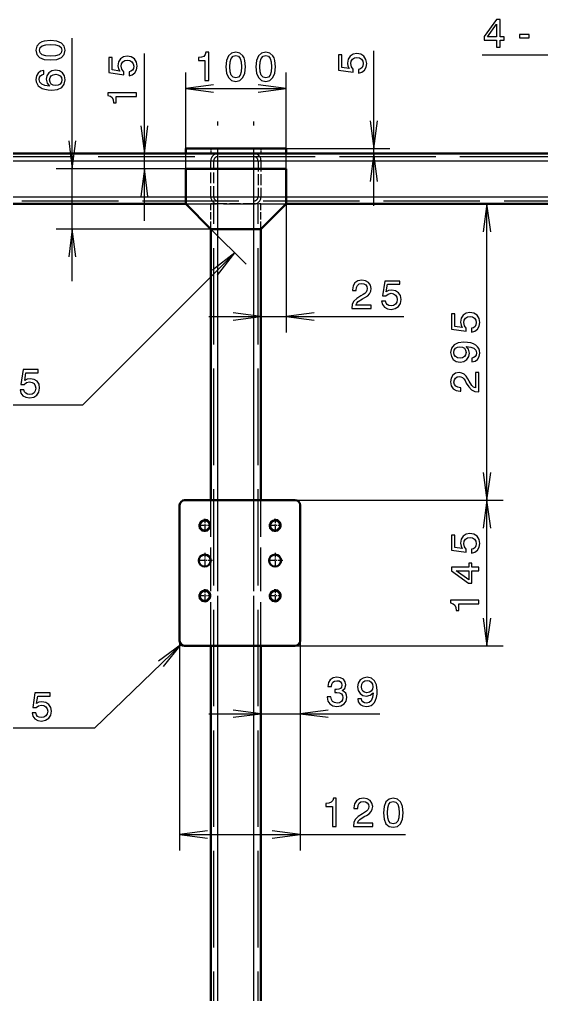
# Model space of a CAD drawing. Extents: x 0 to 1189, y 0 to 841.
# Drawn here: x 630 to 694.9, y 598.6 to 719.9 of the extents above; entities that cross this region are included whole.
import ezdxf

# ---------------------------------------------------------------- set-up
doc = ezdxf.new("R2010")
doc.units = 0
doc.linetypes.add('DASHDOT', pattern=[18.5, 12, -3, 0.5, -3])
doc.linetypes.add('DASHED', pattern=[15, 12, -3])

msp = doc.modelspace()

# ---------------------------------------------------------------- linework, layer by layer
at = {"color": 7, "lineweight": 25}
for p, q in [((636.56, 687.34), (636.56, 717.6)), ((645.53, 694.84), (645.53, 715.68)), ((674.09, 696.72), (674.09, 716)), ((708.15, 715.48), (687.55, 715.48)), ((650.67, 701.34), (650.67, 713.31)), ((663.17, 701.34), (663.17, 713.31)), ((650.67, 711.31), (663.17, 711.31)), ((663.17, 703.84), (676.09, 703.84)), ((602.54, 702.34), (715.04, 702.34)), ((650.67, 701.34), (634.56, 701.34)), ((650.67, 701.34), (643.53, 701.34)), ((602.54, 697.84), (650.67, 697.84)), ((663.17, 697.84), (715.04, 697.84)), ((663.17, 696.97), (663.17, 680.95)), ((688.16, 660.09), (688.16, 696.97)), ((653.79, 693.84), (634.56, 693.84)), ((653.79, 693.84), (658.19, 689.45)), ((654.67, 660.09), (654.67, 693.84)), ((659.17, 660.09), (659.17, 693.84)), ((656.77, 690.86), (637.83, 671.92)), ((653.54, 682.95), (677.82, 682.95)), ((637.83, 671.92), (613.8, 671.92)), ((664.29, 660.09), (690.16, 660.09)), ((664.29, 660.09), (690.16, 660.09)), ((688.16, 641.97), (688.16, 660.09)), ((650.09, 642.16), (639.31, 631.73)), ((649.92, 642.59), (649.92, 616.51)), ((654.67, 577.59), (654.67, 641.97)), ((659.17, 577.59), (659.17, 641.97)), ((664.29, 641.97), (690.16, 641.97)), ((664.92, 642.59), (664.92, 631.54)), ((664.92, 642.59), (664.92, 616.51)), ((653.54, 633.54), (674.81, 633.54)), ((639.31, 631.73), (618.72, 631.73)), ((649.92, 618.51), (678.02, 618.51))]:
    msp.add_line(p, q, dxfattribs=at)
at = {"color": 7, "linetype": 'DASHDOT', "lineweight": 25}
for p, q in [((654.67, 562.22), (654.67, 709.22)), ((659.17, 562.22), (659.17, 709.22)), ((132.92, 702.34), (810.92, 702.34)), ((139.37, 697.84), (804.47, 697.84))]:
    msp.add_line(p, q, dxfattribs=at)
at = {"color": 7, "lineweight": 50}
for p, q in [((650.67, 703.84), (650.67, 703.22)), ((663.17, 703.84), (650.67, 703.84)), ((663.17, 703.84), (663.17, 703.22)), ((602.54, 703.22), (715.04, 703.22)), ((663.17, 703.22), (650.67, 703.22)), ((663.17, 701.34), (650.67, 701.34)), ((650.67, 701.34), (650.67, 696.97)), ((663.17, 696.97), (663.17, 701.34)), ((602.54, 696.97), (650.67, 696.97)), ((650.67, 696.97), (653.79, 693.84)), ((660.04, 693.84), (663.17, 696.97)), ((663.17, 696.97), (715.04, 696.97)), ((653.79, 660.09), (653.79, 693.84)), ((653.79, 693.84), (660.04, 693.84)), ((660.04, 660.09), (660.04, 693.84)), ((664.29, 660.09), (650.54, 660.09)), ((649.92, 659.47), (649.92, 642.59)), ((664.92, 642.59), (664.92, 659.47)), ((650.54, 641.97), (664.29, 641.97)), ((653.79, 577.59), (653.79, 641.97)), ((660.04, 577.59), (660.04, 641.97))]:
    msp.add_line(p, q, dxfattribs=at)
at = {"color": 7, "linetype": 'DASHED', "lineweight": 25, "ltscale": 0.015625}
for p, q in [((653.79, 703.84), (653.79, 703.22)), ((653.79, 703.84), (653.79, 703.22)), ((660.04, 703.84), (660.04, 703.22)), ((660.04, 703.84), (660.04, 703.22))]:
    msp.add_line(p, q, dxfattribs=at)
at = {"color": 7, "linetype": 'DASHED', "lineweight": 25}
for p, q in [((189.79, 702.84), (754.04, 702.84)), ((190.29, 702.34), (753.54, 702.34)), ((190.29, 702.34), (753.54, 702.34)), ((190.29, 702.34), (753.54, 702.34)), ((194.79, 697.84), (749.04, 697.84)), ((194.79, 697.84), (749.04, 697.84)), ((194.79, 697.84), (749.04, 697.84)), ((195.29, 697.34), (748.54, 697.34)), ((654.17, 574.47), (654.17, 696.97)), ((654.67, 574.47), (654.67, 696.97)), ((654.67, 574.47), (654.67, 696.97)), ((654.67, 574.47), (654.67, 696.97)), ((659.17, 574.47), (659.17, 696.97)), ((659.17, 574.47), (659.17, 696.97)), ((659.17, 574.47), (659.17, 696.97)), ((659.67, 574.47), (659.67, 696.97))]:
    msp.add_line(p, q, dxfattribs=at)
at = {"color": 7, "linetype": 'DASHED', "lineweight": 25, "ltscale": 0.1125}
for p, q in [((653.79, 697.84), (653.79, 702.34)), ((654.17, 697.84), (654.17, 702.34)), ((659.67, 702.34), (659.67, 697.84)), ((660.04, 702.34), (660.04, 697.84)), ((659.17, 696.97), (654.67, 696.97))]:
    msp.add_line(p, q, dxfattribs=at)
at = {"color": 7, "linetype": 'DASHED', "lineweight": 25, "ltscale": 0.3125}
for p, q in [((650.67, 697.84), (663.17, 697.84)), ((650.67, 696.97), (663.17, 696.97))]:
    msp.add_line(p, q, dxfattribs=at)
at = {"color": 7, "linetype": 'DASHED', "lineweight": 25, "ltscale": 0.078125}
for p, q in [((653.79, 693.84), (653.79, 696.97)), ((654.67, 693.84), (654.67, 696.97)), ((659.17, 693.84), (659.17, 696.97)), ((660.04, 693.84), (660.04, 696.97))]:
    msp.add_line(p, q, dxfattribs=at)
at = {"color": 7, "linetype": 'DASHED', "lineweight": 25, "ltscale": 0.021875}
for p, q in [((654.67, 696.97), (653.79, 696.97)), ((660.04, 696.97), (659.17, 696.97))]:
    msp.add_line(p, q, dxfattribs=at)
at = {"color": 7, "linetype": 'DASHED', "lineweight": 25, "ltscale": 0.453125}
for p, q in [((653.79, 641.97), (653.79, 660.09)), ((654.67, 641.97), (654.67, 660.09)), ((659.17, 641.97), (659.17, 660.09)), ((660.04, 641.97), (660.04, 660.09))]:
    msp.add_line(p, q, dxfattribs=at)
at = {"color": 7, "linetype": 'DASHDOT', "lineweight": 25, "ltscale": 0.041055}
for p, q in [((653.04, 657.79), (653.04, 656.15)), ((661.79, 657.79), (661.79, 656.15)), ((653.86, 656.97), (652.22, 656.97)), ((662.61, 656.97), (660.97, 656.97)), ((653.04, 649.04), (653.04, 647.4)), ((661.79, 649.04), (661.79, 647.4)), ((653.86, 648.22), (652.22, 648.22)), ((662.61, 648.22), (660.97, 648.22))]:
    msp.add_line(p, q, dxfattribs=at)
at = {"color": 7, "linetype": 'DASHDOT', "lineweight": 25, "ltscale": 0.04875}
for p, q in [((654.02, 652.59), (652.07, 652.59)), ((653.04, 653.57), (653.04, 651.62)), ((662.77, 652.59), (660.82, 652.59)), ((661.79, 653.57), (661.79, 651.62))]:
    msp.add_line(p, q, dxfattribs=at)
at = {"color": 7, "lineweight": 25}
for points in [[(689.35, 716.48), (689.8, 716.48), (689.8, 717.35), (690.3, 717.35), (690.3, 717.75), (689.8, 717.75), (689.8, 719.9), (689.34, 719.9), (687.81, 717.79), (687.81, 717.35), (689.35, 717.35)], [(688.23, 717.75), (689.35, 719.32), (689.35, 717.75)], [(633.86, 714.87), (634.65, 714.94), (635.21, 715.18), (635.55, 715.56), (635.67, 716.08), (635.55, 716.6), (635.21, 716.98), (634.65, 717.21), (633.86, 717.29), (633.07, 717.21), (632.76, 717.12), (632.5, 716.98), (632.16, 716.6), (632.04, 716.08), (632.16, 715.56), (632.5, 715.18), (633.07, 714.94)], [(692.2, 717.63), (693.42, 717.63), (693.42, 718.03), (692.2, 718.03)], [(633.86, 715.35), (633.25, 715.39), (632.81, 715.52), (632.55, 715.74), (632.46, 716.08), (632.55, 716.41), (632.81, 716.64), (633.25, 716.77), (633.86, 716.81), (634.47, 716.77), (634.91, 716.64), (635.17, 716.41), (635.25, 716.08), (635.17, 715.74), (634.91, 715.52), (634.47, 715.39)], [(653.07, 712.31), (653.53, 712.31), (653.53, 715.84), (653.18, 715.84), (653.09, 715.53), (652.91, 715.32), (652.63, 715.2), (652.25, 715.16), (652.25, 714.8), (653.07, 714.8)], [(655.68, 714.02), (655.75, 713.23), (655.99, 712.67), (656.37, 712.32), (656.89, 712.21), (657.41, 712.32), (657.79, 712.67), (658.02, 713.23), (658.1, 714.02), (658.02, 714.81), (657.93, 715.12), (657.79, 715.38), (657.41, 715.72), (656.89, 715.84), (656.37, 715.72), (655.99, 715.37), (655.75, 714.81)], [(659.41, 714.02), (659.49, 713.23), (659.73, 712.67), (660.11, 712.32), (660.63, 712.21), (661.15, 712.32), (661.53, 712.67), (661.76, 713.23), (661.84, 714.02), (661.76, 714.81), (661.66, 715.12), (661.53, 715.38), (661.15, 715.72), (660.63, 715.84), (660.11, 715.72), (659.73, 715.37), (659.49, 714.81)], [(672.18, 713.24), (672.59, 713.35), (672.91, 713.59), (673.12, 713.96), (673.19, 714.42), (673.1, 714.93), (672.85, 715.33), (672.46, 715.58), (671.96, 715.68), (671.49, 715.59), (671.12, 715.35), (670.88, 714.97), (670.8, 714.48), (670.86, 714.1), (671.02, 713.81), (670.08, 713.95), (670.08, 715.49), (669.67, 715.49), (669.67, 713.61), (671.52, 713.34), (671.52, 713.74), (671.29, 714.03), (671.2, 714.41), (671.26, 714.73), (671.42, 714.98), (671.66, 715.13), (671.98, 715.19), (672.3, 715.13), (672.55, 714.97), (672.7, 714.72), (672.76, 714.41), (672.72, 714.14), (672.61, 713.93), (672.43, 713.78), (672.18, 713.7)], [(643.62, 712.91), (644.03, 713.02), (644.35, 713.27), (644.55, 713.63), (644.63, 714.1), (644.54, 714.61), (644.29, 715), (643.9, 715.26), (643.39, 715.35), (642.92, 715.27), (642.56, 715.02), (642.32, 714.65), (642.23, 714.16), (642.29, 713.78), (642.46, 713.49), (641.52, 713.63), (641.52, 715.16), (641.1, 715.16), (641.1, 713.29), (642.96, 713.01), (642.96, 713.41), (642.72, 713.71), (642.64, 714.08), (642.69, 714.4), (642.85, 714.65), (643.1, 714.81), (643.42, 714.86), (643.74, 714.81), (643.98, 714.65), (644.14, 714.4), (644.2, 714.08), (644.16, 713.81), (644.04, 713.61), (643.86, 713.46), (643.62, 713.38)], [(656.16, 714.02), (656.2, 714.63), (656.33, 715.07), (656.56, 715.33), (656.89, 715.42), (657.23, 715.33), (657.45, 715.07), (657.58, 714.63), (657.62, 714.02), (657.58, 713.41), (657.45, 712.97), (657.23, 712.71), (656.89, 712.63), (656.56, 712.71), (656.33, 712.97), (656.2, 713.41)], [(659.9, 714.02), (659.94, 714.63), (660.06, 715.07), (660.29, 715.33), (660.63, 715.42), (660.96, 715.33), (661.19, 715.07), (661.32, 714.63), (661.36, 714.02), (661.32, 713.41), (661.19, 712.97), (660.96, 712.71), (660.63, 712.63), (660.29, 712.71), (660.06, 712.97), (659.94, 713.41)], [(633.01, 713.56), (632.6, 713.46), (632.3, 713.24), (632.11, 712.9), (632.04, 712.45), (632.08, 712.15), (632.17, 711.9), (632.33, 711.67), (632.55, 711.48), (632.83, 711.33), (633.16, 711.22), (633.56, 711.15), (634.01, 711.13), (634.73, 711.21), (635.25, 711.45), (635.56, 711.85), (635.67, 712.4), (635.58, 712.89), (635.34, 713.26), (634.96, 713.5), (634.49, 713.59), (634.01, 713.5), (633.64, 713.27), (633.41, 712.91), (633.33, 712.47), (633.43, 711.99), (633.72, 711.63), (633.16, 711.71), (632.77, 711.87), (632.53, 712.11), (632.45, 712.46), (632.49, 712.71), (632.59, 712.9), (632.77, 713.03), (633.01, 713.09)], [(634.5, 713.1), (634.81, 713.04), (635.06, 712.9), (635.22, 712.67), (635.27, 712.39), (635.22, 712.09), (635.06, 711.87), (634.82, 711.72), (634.5, 711.68), (634.19, 711.73), (633.95, 711.87), (633.8, 712.1), (633.74, 712.41), (633.8, 712.68), (633.95, 712.9), (634.18, 713.04)], [(644.53, 710.33), (644.53, 710.79), (641, 710.79), (641, 710.45), (641.31, 710.36), (641.52, 710.18), (641.64, 709.9), (641.68, 709.52), (642.04, 709.52), (642.04, 710.33)], [(671.34, 683.95), (673.74, 683.95), (673.74, 684.38), (671.84, 684.38), (671.95, 684.62), (672.13, 684.81), (672.69, 685.17), (672.98, 685.32), (673.32, 685.54), (673.55, 685.79), (673.69, 686.09), (673.74, 686.43), (673.66, 686.85), (673.42, 687.18), (673.05, 687.39), (672.59, 687.47), (672.1, 687.38), (671.73, 687.15), (671.5, 686.77), (671.42, 686.27), (671.42, 686.2), (671.87, 686.2), (671.87, 686.24), (671.92, 686.58), (672.06, 686.83), (672.27, 687), (672.56, 687.05), (672.85, 687), (673.07, 686.88), (673.21, 686.68), (673.26, 686.43), (673.23, 686.2), (673.13, 686), (672.97, 685.83), (672.75, 685.68), (672.45, 685.52), (671.96, 685.21), (671.61, 684.87), (671.4, 684.47), (671.34, 683.96)], [(675.05, 684.86), (675.16, 684.44), (675.41, 684.12), (675.77, 683.92), (676.24, 683.84), (676.75, 683.94), (677.14, 684.18), (677.4, 684.58), (677.49, 685.08), (677.41, 685.55), (677.16, 685.92), (676.79, 686.15), (676.3, 686.24), (675.92, 686.18), (675.63, 686.01), (675.77, 686.96), (677.3, 686.96), (677.3, 687.37), (675.43, 687.37), (675.15, 685.51), (675.56, 685.51), (675.85, 685.75), (676.22, 685.84), (676.54, 685.78), (676.79, 685.62), (676.95, 685.37), (677, 685.05), (676.95, 684.74), (676.79, 684.49), (676.54, 684.33), (676.22, 684.28), (675.95, 684.31), (675.75, 684.43), (675.6, 684.61), (675.52, 684.86)], [(686.25, 681.02), (686.66, 681.13), (686.98, 681.38), (687.19, 681.74), (687.26, 682.2), (687.17, 682.71), (686.92, 683.11), (686.53, 683.36), (686.03, 683.46), (685.56, 683.37), (685.19, 683.13), (684.95, 682.75), (684.87, 682.26), (684.93, 681.88), (685.09, 681.59), (684.15, 681.73), (684.15, 683.27), (683.74, 683.27), (683.74, 681.4), (685.59, 681.12), (685.59, 681.52), (685.36, 681.81), (685.27, 682.19), (685.33, 682.51), (685.49, 682.76), (685.73, 682.91), (686.05, 682.97), (686.37, 682.91), (686.62, 682.75), (686.77, 682.5), (686.83, 682.19), (686.79, 681.92), (686.68, 681.71), (686.5, 681.56), (686.25, 681.49)], [(686.29, 677.32), (686.69, 677.4), (687, 677.61), (687.19, 677.96), (687.26, 678.41), (687.23, 678.71), (687.14, 678.98), (686.98, 679.2), (686.76, 679.39), (686.48, 679.55), (686.14, 679.66), (685.74, 679.72), (685.29, 679.75), (684.58, 679.66), (684.06, 679.41), (683.75, 679.02), (683.64, 678.48), (683.73, 677.99), (683.97, 677.61), (684.34, 677.37), (684.81, 677.29), (685.3, 677.37), (685.66, 677.61), (685.9, 677.96), (685.97, 678.41), (685.88, 678.88), (685.58, 679.24), (686.14, 679.16), (686.54, 679), (686.78, 678.75), (686.85, 678.42), (686.82, 678.15), (686.71, 677.96), (686.53, 677.84), (686.29, 677.79)], [(684.81, 677.78), (684.49, 677.83), (684.25, 677.97), (684.09, 678.19), (684.03, 678.48), (684.09, 678.78), (684.25, 679.01), (684.49, 679.15), (684.8, 679.2), (685.12, 679.15), (685.36, 679.01), (685.5, 678.77), (685.55, 678.47), (685.5, 678.19), (685.36, 677.97), (685.12, 677.83)], [(630.06, 673.84), (630.17, 673.42), (630.42, 673.1), (630.79, 672.9), (631.25, 672.82), (631.76, 672.91), (632.16, 673.16), (632.41, 673.55), (632.5, 674.06), (632.42, 674.53), (632.18, 674.9), (631.8, 675.13), (631.31, 675.22), (630.93, 675.16), (630.64, 674.99), (630.78, 675.94), (632.31, 675.94), (632.31, 676.35), (630.44, 676.35), (630.16, 674.49), (630.57, 674.49), (630.86, 674.73), (631.23, 674.82), (631.56, 674.76), (631.8, 674.6), (631.96, 674.35), (632.02, 674.03), (631.96, 673.72), (631.8, 673.47), (631.55, 673.31), (631.23, 673.26), (630.97, 673.29), (630.76, 673.41), (630.61, 673.59), (630.53, 673.84)], [(687.16, 673.57), (687.16, 675.97), (686.73, 675.97), (686.73, 674.07), (686.49, 674.18), (686.29, 674.36), (685.94, 674.92), (685.78, 675.21), (685.57, 675.55), (685.32, 675.78), (685.02, 675.92), (684.68, 675.97), (684.26, 675.89), (683.92, 675.65), (683.71, 675.29), (683.64, 674.82), (683.72, 674.33), (683.96, 673.96), (684.34, 673.73), (684.84, 673.65), (684.91, 673.65), (684.91, 674.1), (684.87, 674.1), (684.52, 674.15), (684.27, 674.29), (684.11, 674.5), (684.05, 674.79), (684.11, 675.08), (684.23, 675.3), (684.43, 675.44), (684.68, 675.49), (684.91, 675.46), (685.1, 675.36), (685.28, 675.2), (685.43, 674.98), (685.59, 674.68), (685.9, 674.19), (686.23, 673.84), (686.64, 673.63), (687.15, 673.57)], [(686.25, 653.52), (686.66, 653.63), (686.98, 653.88), (687.19, 654.24), (687.26, 654.7), (687.17, 655.21), (686.92, 655.61), (686.53, 655.86), (686.03, 655.96), (685.56, 655.87), (685.19, 655.63), (684.95, 655.25), (684.87, 654.76), (684.93, 654.38), (685.09, 654.09), (684.15, 654.23), (684.15, 655.77), (683.74, 655.77), (683.74, 653.9), (685.59, 653.62), (685.59, 654.02), (685.36, 654.31), (685.27, 654.69), (685.33, 655.01), (685.49, 655.26), (685.73, 655.41), (686.05, 655.47), (686.37, 655.41), (686.62, 655.25), (686.77, 655), (686.83, 654.69), (686.79, 654.42), (686.68, 654.21), (686.5, 654.06), (686.25, 653.99)], [(687.16, 651.31), (687.16, 651.76), (686.29, 651.76), (686.29, 652.26), (685.89, 652.26), (685.89, 651.76), (683.74, 651.76), (683.74, 651.3), (685.85, 649.77), (686.29, 649.77), (686.29, 651.31)], [(685.89, 650.19), (684.32, 651.31), (685.89, 651.31)], [(687.16, 647.21), (687.16, 647.66), (683.64, 647.66), (683.64, 647.32), (683.94, 647.23), (684.15, 647.05), (684.27, 646.77), (684.31, 646.39), (684.67, 646.39), (684.67, 647.21)], [(668.28, 635.64), (668.28, 635.61), (668.36, 635.12), (668.6, 634.76), (668.97, 634.53), (669.47, 634.44), (669.99, 634.53), (670.38, 634.75), (670.64, 635.1), (670.73, 635.56), (670.69, 635.85), (670.58, 636.1), (670.39, 636.28), (670.15, 636.42), (670.48, 636.69), (670.6, 637.13), (670.52, 637.52), (670.3, 637.82), (669.95, 638), (669.47, 638.07), (669.01, 637.99), (668.66, 637.77), (668.44, 637.41), (668.36, 636.94), (668.36, 636.91), (668.81, 636.91), (668.85, 637.23), (668.98, 637.46), (669.19, 637.6), (669.49, 637.65), (669.75, 637.61), (669.94, 637.51), (670.06, 637.34), (670.11, 637.11), (670.06, 636.86), (669.94, 636.69), (669.73, 636.59), (669.44, 636.56), (669.24, 636.57), (669.24, 636.17), (669.49, 636.18), (669.81, 636.13), (670.05, 636.01), (670.19, 635.81), (670.24, 635.56), (670.18, 635.26), (670.04, 635.05), (669.8, 634.91), (669.5, 634.87), (669.18, 634.92), (668.95, 635.07), (668.8, 635.31), (668.74, 635.64)], [(672.08, 635.41), (672.15, 635.01), (672.37, 634.7), (672.71, 634.51), (673.17, 634.44), (673.46, 634.48), (673.73, 634.57), (673.96, 634.72), (674.15, 634.95), (674.3, 635.22), (674.41, 635.57), (674.48, 635.96), (674.5, 636.41), (674.42, 637.13), (674.17, 637.64), (673.78, 637.96), (673.24, 638.07), (672.74, 637.98), (672.37, 637.74), (672.13, 637.36), (672.05, 636.89), (672.13, 636.41), (672.36, 636.04), (672.72, 635.81), (673.17, 635.73), (673.64, 635.83), (674, 636.12), (673.92, 635.56), (673.76, 635.16), (673.51, 634.93), (673.17, 634.85), (672.91, 634.89), (672.72, 635), (672.59, 635.17), (672.54, 635.41)], [(672.54, 636.9), (672.59, 637.21), (672.73, 637.46), (672.95, 637.61), (673.24, 637.67), (673.53, 637.61), (673.76, 637.46), (673.9, 637.22), (673.96, 636.9), (673.9, 636.59), (673.76, 636.35), (673.53, 636.2), (673.22, 636.15), (672.94, 636.2), (672.73, 636.35), (672.59, 636.58)], [(631.55, 633.64), (631.66, 633.23), (631.9, 632.91), (632.27, 632.7), (632.73, 632.63), (633.24, 632.72), (633.64, 632.97), (633.89, 633.36), (633.99, 633.86), (633.9, 634.33), (633.66, 634.7), (633.28, 634.94), (632.79, 635.02), (632.41, 634.96), (632.12, 634.8), (632.26, 635.74), (633.79, 635.74), (633.79, 636.15), (631.92, 636.15), (631.65, 634.3), (632.05, 634.3), (632.34, 634.54), (632.72, 634.62), (633.04, 634.57), (633.28, 634.4), (633.44, 634.16), (633.5, 633.84), (633.44, 633.52), (633.28, 633.27), (633.03, 633.12), (632.72, 633.06), (632.45, 633.1), (632.24, 633.21), (632.09, 633.4), (632.01, 633.64)], [(668.93, 619.51), (669.39, 619.51), (669.39, 623.03), (669.05, 623.03), (668.96, 622.73), (668.78, 622.52), (668.5, 622.4), (668.12, 622.36), (668.12, 622), (668.93, 622)], [(671.53, 619.51), (673.94, 619.51), (673.94, 619.94), (672.04, 619.94), (672.14, 620.18), (672.32, 620.38), (672.88, 620.74), (673.18, 620.89), (673.51, 621.1), (673.75, 621.36), (673.89, 621.65), (673.94, 621.99), (673.85, 622.41), (673.61, 622.75), (673.25, 622.96), (672.78, 623.03), (672.3, 622.95), (671.93, 622.71), (671.69, 622.33), (671.61, 621.83), (671.61, 621.76), (672.07, 621.76), (672.07, 621.8), (672.12, 622.15), (672.25, 622.4), (672.47, 622.56), (672.76, 622.62), (673.05, 622.57), (673.27, 622.44), (673.41, 622.24), (673.46, 622), (673.42, 621.76), (673.33, 621.57), (673.17, 621.4), (672.94, 621.24), (672.65, 621.08), (672.15, 620.77), (671.8, 620.44), (671.6, 620.03), (671.53, 619.52)], [(675.28, 621.22), (675.36, 620.43), (675.59, 619.86), (675.97, 619.52), (676.5, 619.41), (677.02, 619.52), (677.4, 619.86), (677.63, 620.43), (677.71, 621.22), (677.63, 622.01), (677.53, 622.32), (677.4, 622.58), (677.02, 622.92), (676.5, 623.03), (675.97, 622.92), (675.59, 622.57), (675.36, 622.01)], [(675.77, 621.22), (675.81, 621.83), (675.93, 622.27), (676.16, 622.53), (676.5, 622.62), (676.83, 622.53), (677.06, 622.27), (677.18, 621.83), (677.22, 621.22), (677.18, 620.6), (677.06, 620.17), (676.83, 619.91), (676.5, 619.82), (676.16, 619.91), (675.93, 620.17), (675.81, 620.6)]]:
    msp.add_lwpolyline(points, close=True, dxfattribs=at)
for points in [[(654.14, 711.77), (650.67, 711.31), (654.14, 710.86)], [(659.7, 710.86), (663.17, 711.31), (659.7, 711.77)], [(673.63, 707.31), (674.09, 703.84), (674.55, 707.31)], [(645.07, 706.69), (645.53, 703.22), (645.98, 706.69)], [(636.11, 704.81), (636.56, 701.34), (637.02, 704.81)], [(674.55, 699.75), (674.09, 703.22), (673.63, 699.75)], [(645.98, 697.87), (645.53, 701.34), (645.07, 697.87)], [(688.62, 693.5), (688.16, 696.97), (687.7, 693.5)], [(637.02, 690.37), (636.56, 693.84), (636.11, 690.37)], [(654.64, 688.09), (656.77, 690.86), (654, 688.73)], [(656.57, 682.49), (660.04, 682.95), (656.57, 683.4)], [(666.64, 683.4), (663.17, 682.95), (666.64, 682.49)], [(687.7, 663.56), (688.16, 660.09), (688.62, 663.56)], [(688.62, 656.62), (688.16, 660.09), (687.7, 656.62)], [(687.7, 645.44), (688.16, 641.97), (688.62, 645.44)], [(647.92, 639.42), (650.09, 642.16), (647.28, 640.08)], [(656.57, 633.09), (660.04, 633.54), (656.57, 634)], [(668.39, 634), (664.92, 633.54), (668.39, 633.09)], [(653.39, 618.97), (649.92, 618.51), (653.39, 618.05)], [(661.45, 618.05), (664.92, 618.51), (661.45, 618.97)]]:
    msp.add_lwpolyline(points, dxfattribs=at)
at = {"color": 7, "lineweight": 50}
for centre, radius in [((653.04, 656.97), 0.632), ((661.79, 656.97), 0.632), ((653.04, 652.59), 0.75), ((661.79, 652.59), 0.75), ((653.04, 648.22), 0.632), ((661.79, 648.22), 0.632)]:
    msp.add_circle(centre, radius, dxfattribs=at)
at = {"color": 7, "linetype": 'DASHED', "lineweight": 25}
for centre, radius, start, end in [((654.67, 702.34), 0.875, 90, 180), ((654.67, 702.34), 0.5, 90, 180), ((659.17, 702.34), 0.875, 0, 90), ((659.17, 702.34), 0.5, 0, 90), ((654.67, 697.84), 0.875, 180, 270), ((654.67, 697.84), 0.5, 180, 270), ((659.17, 697.84), 0.875, 270, 360), ((659.17, 697.84), 0.5, 270, 360)]:
    msp.add_arc(centre, radius, start, end, dxfattribs=at)
at = {"color": 7, "lineweight": 50}
for centre, start, end in [((650.54, 659.47), 90, 180), ((664.29, 659.47), 0, 90), ((650.54, 642.59), 180, 270), ((664.29, 642.59), 270, 360)]:
    msp.add_arc(centre, 0.625, start, end, dxfattribs=at)
at = {"color": 7, "lineweight": 25}
for centre in [(653.04, 656.97), (661.79, 656.97), (653.04, 648.22), (661.79, 648.22)]:
    msp.add_arc(centre, 0.75, 170, 100, dxfattribs=at)

doc.saveas('drawing.dxf')
